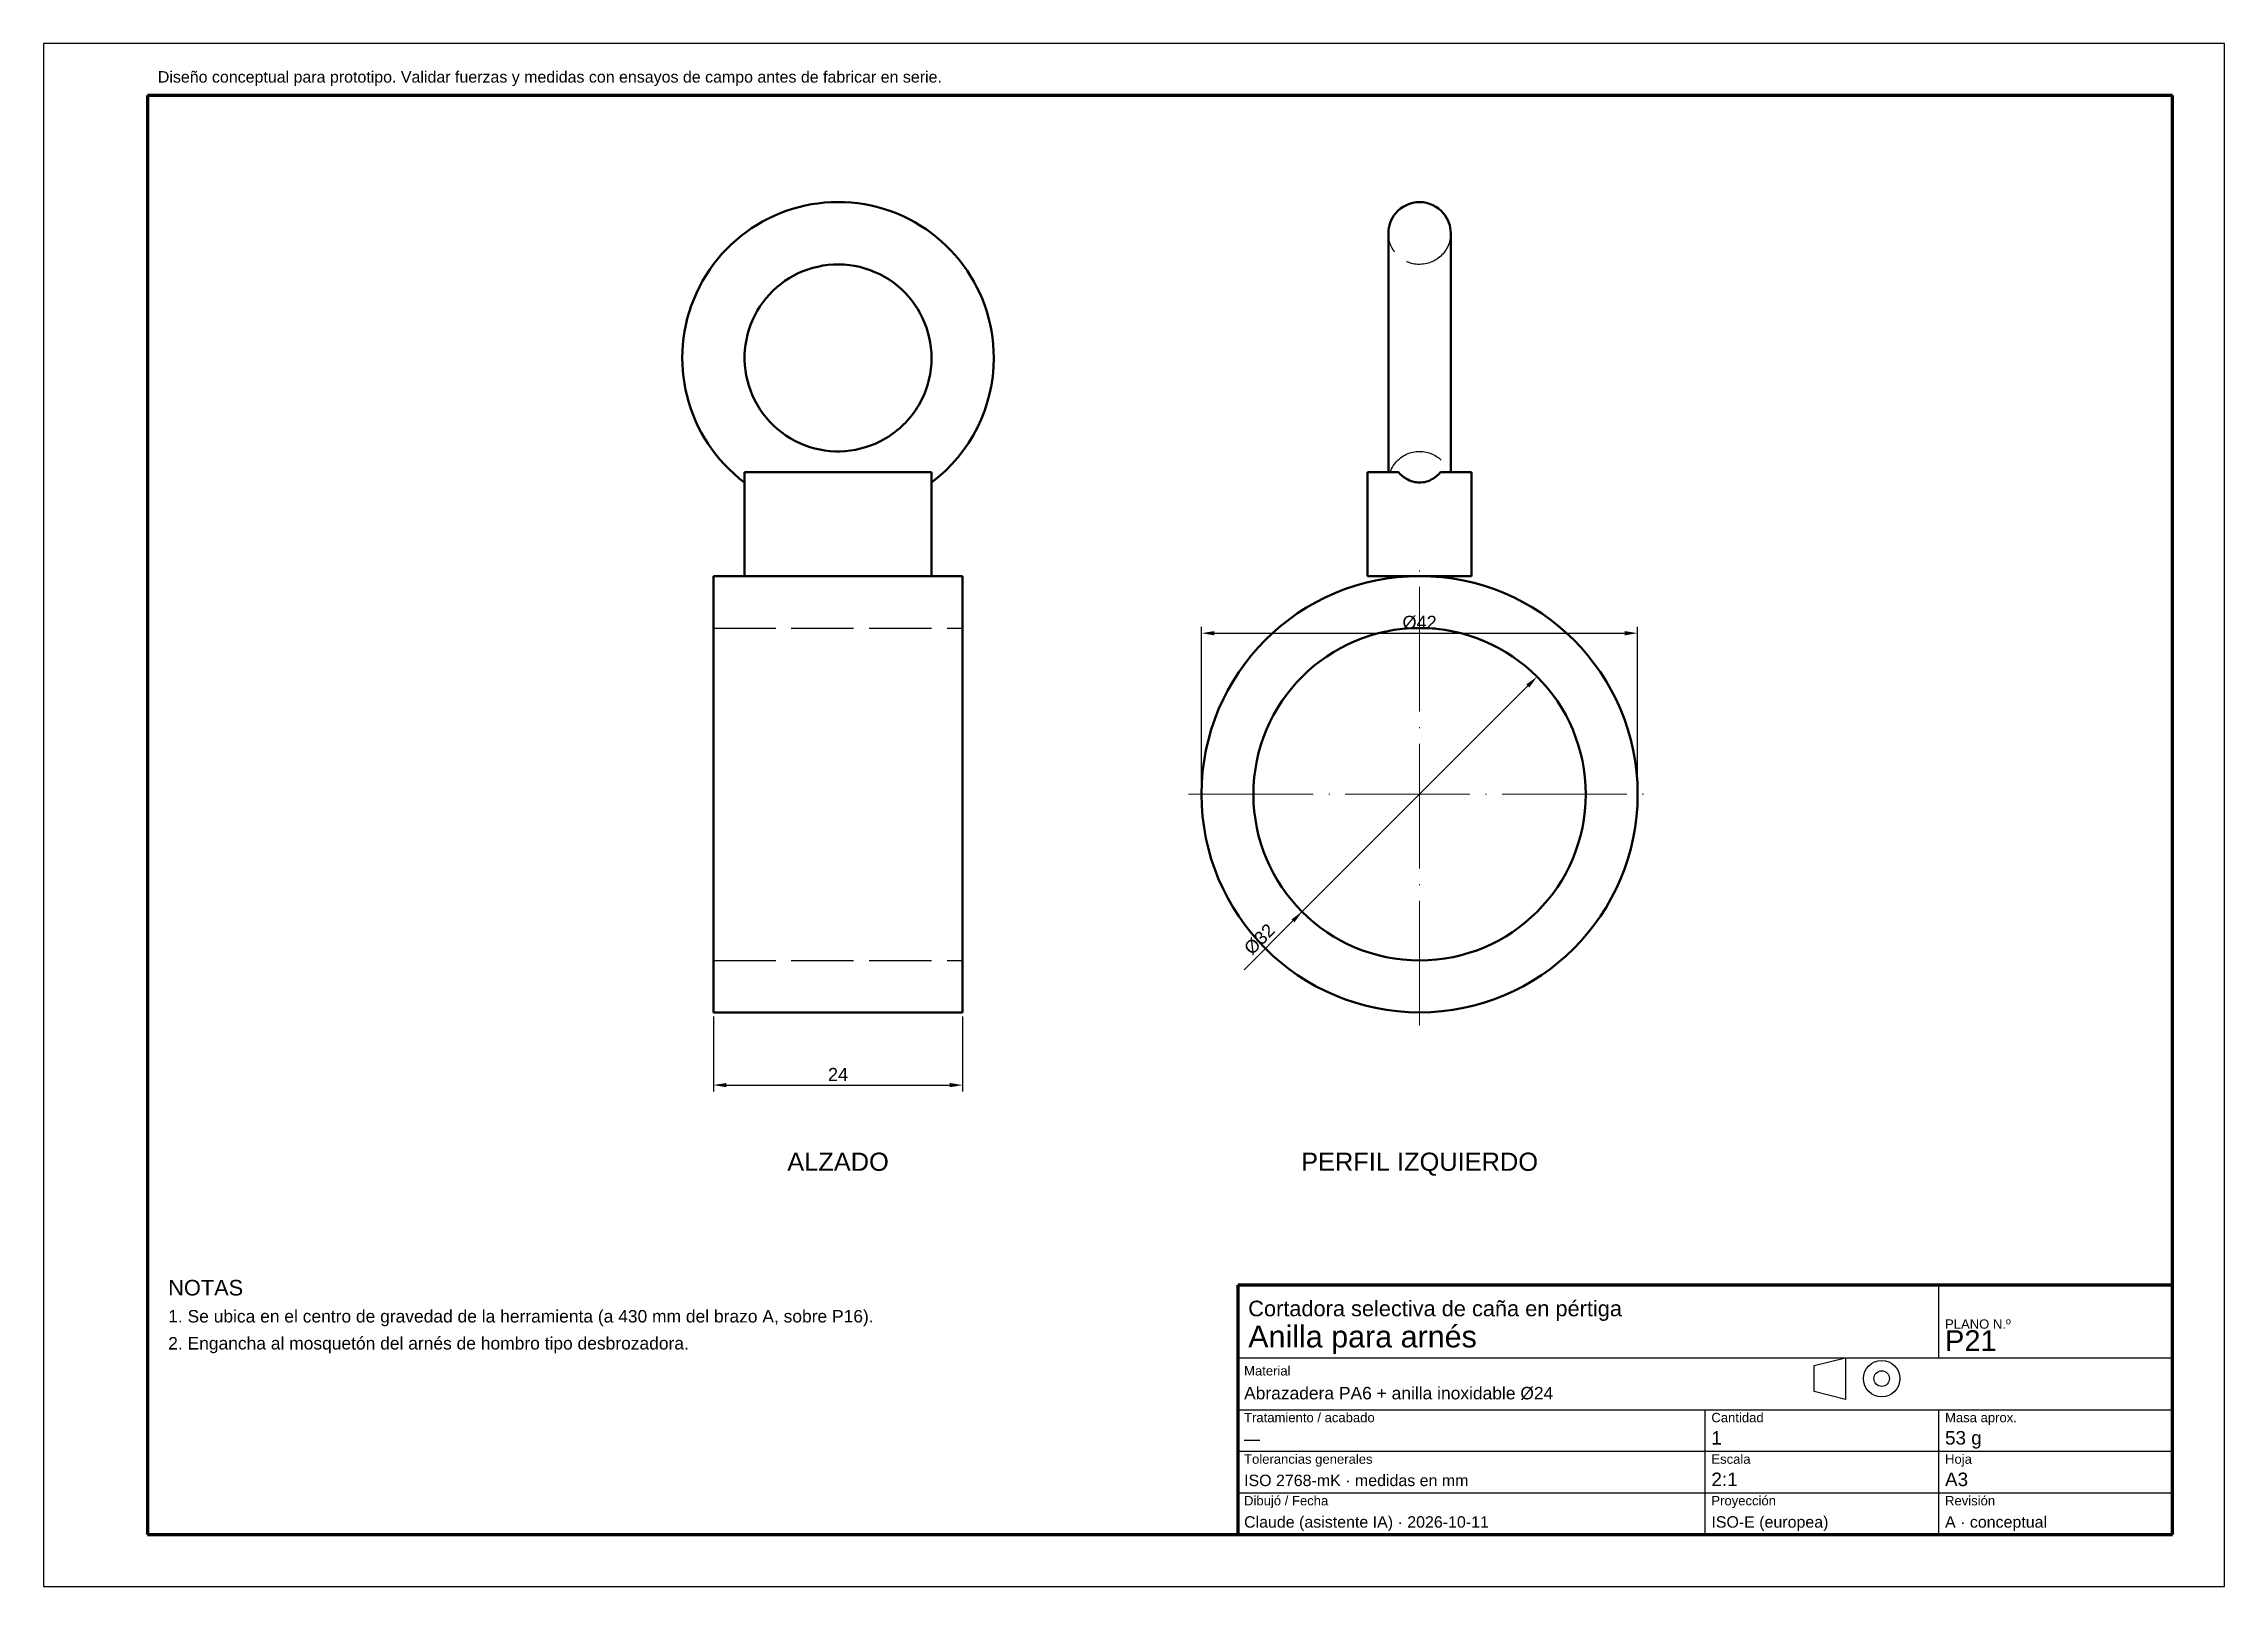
# Model space of a CAD drawing. Header units: millimetres. Extents: x 0 to 210, y 0 to 148.
import ezdxf
from ezdxf.enums import TextEntityAlignment as Align

# ---------------------------------------------------------------- set-up
doc = ezdxf.new("R2010")
doc.units = ezdxf.units.MM
doc.header["$LTSCALE"] = 0.5
doc.linetypes.add('ACAD_ISO02W100', pattern=[15, 12, -3])
doc.linetypes.add('ACAD_ISO04W100', pattern=[30, 24, -3, 0, -3])
for name, color, linetype, lineweight in [('COTAS', 4, 'Continuous', 18), ('EJES', 1, 'ACAD_ISO04W100', 18), ('MARCO', 7, 'Continuous', 70), ('OCULTAS', 8, 'ACAD_ISO02W100', 25), ('TEXTO', 7, 'Continuous', 25), ('VISIBLE', 7, 'Continuous', 50)]:
    doc.layers.add(name, color=color, linetype=linetype, lineweight=lineweight)
doc.styles.get("Standard").update_dxf_attribs({"font": 'arial.ttf'})
doc.dimstyles.new('ISO25', dxfattribs={"dimscale": 0.5, "dimtxt": 2.5, "dimasz": 2.5, "dimexe": 1.25, "dimexo": 0.8, "dimgap": 0.8, "dimtad": 1, "dimdec": 1, "dimtxsty": 'Standard', "dimcen": 2.5, "dimclrd": 4, "dimclre": 4, "dimclrt": 7, "dimazin": 3, "dimtfac": 1, "dimtmove": 0, "dimatfit": 3})

msp = doc.modelspace()

# ---------------------------------------------------------------- linework, layer by layer
at = {"layer": 'EJES'}
for p, q in [((132.5, 54), (132.5, 98.5)), ((110.25, 76.25), (154.75, 76.25))]:
    msp.add_line(p, q, dxfattribs=at)
at = {"layer": 'MARCO'}
for p, q in [((205, 143.5), (10, 143.5)), ((10, 143.5), (10, 5)), ((205, 5), (205, 143.5)), ((205, 29), (115, 29)), ((115, 29), (115, 5)), ((205, 5), (205, 29)), ((10, 5), (205, 5)), ((115, 5), (205, 5))]:
    msp.add_line(p, q, dxfattribs=at)
at = {"layer": 'OCULTAS'}
for p, q in [((67.5, 97.25), (67.5, 107.25)), ((67.5, 107.25), (85.5, 107.25)), ((85.5, 97.25), (85.5, 107.25)), ((130.47, 107.25), (127.5, 107.25)), ((127.5, 97.25), (127.5, 107.25)), ((137.5, 107.25), (134.53, 107.25)), ((137.5, 97.25), (137.5, 107.25)), ((67.5, 97.25), (85.5, 97.25)), ((67.5, 97.25), (85.5, 97.25)), ((132.5, 97.25), (127.5, 97.25)), ((137.5, 97.25), (132.5, 97.25)), ((64.5, 92.25), (88.5, 92.25)), ((64.5, 60.25), (88.5, 60.25))]:
    msp.add_line(p, q, dxfattribs=at)
for radius in [21, 16]:
    msp.add_circle((132.5, 76.25), radius, dxfattribs=at)
for points, knots in [([(129.5, 118.25), (129.5, 120.07), (129.5, 121.89), (129.5, 123.53), (129.5, 125.17), (129.5, 126.62), (129.5, 127.73), (129.5, 128.54), (129.5, 129.18), (129.5, 129.6), (129.5, 130.03), (129.5, 130.25), (129.5, 130.25)], [0, 0, 0, 0, 0.25, 0.25, 0.25, 0.5, 0.5, 0.5, 0.75, 0.75, 0.75, 1, 1, 1, 1]), ([(135.5, 130.25), (135.5, 129.37), (135.09, 128.49), (134.41, 127.94), (133.71, 127.35), (132.73, 127.12), (131.84, 127.32), (131.23, 127.46), (130.66, 127.8), (130.25, 128.27), (129.77, 128.81), (129.5, 129.53), (129.5, 130.25)], [0, 0, 0, 0, 0.241059, 0.241059, 0.241059, 0.482117, 0.482117, 0.482117, 0.723176, 0.723176, 0.723176, 1, 1, 1, 1]), ([(135.5, 118.25), (135.5, 120.07), (135.5, 121.89), (135.5, 123.53), (135.5, 125.17), (135.5, 126.62), (135.5, 127.73), (135.5, 128.54), (135.5, 129.18), (135.5, 129.6), (135.5, 130.03), (135.5, 130.25), (135.5, 130.25)], [0, 0, 0, 0, 0.25, 0.25, 0.25, 0.5, 0.5, 0.5, 0.75, 0.75, 0.75, 1, 1, 1, 1]), ([(129.5, 107.25), (129.5, 108), (129.5, 109.17), (129.5, 110.63), (129.5, 112.75), (129.5, 115.49), (129.5, 118.25)], [0, 0, 0, 0, 0.406388, 0.406388, 0.406388, 1, 1, 1, 1]), ([(135.5, 107.25), (135.5, 108.25), (135.5, 110), (135.5, 112.17), (135.5, 114), (135.5, 116.12), (135.5, 118.25)], [0, 0, 0, 0, 0.5418, 0.5418, 0.5418, 1, 1, 1, 1]), ([(129.67, 107.25), (129.97, 108.11), (130.69, 108.82), (131.56, 109.1), (132.36, 109.37), (133.28, 109.27), (134.01, 108.84), (134.62, 108.49), (135.1, 107.91), (135.33, 107.25)], [0, 0, 0, 0, 0.333333, 0.333333, 0.333333, 0.666667, 0.666667, 0.666667, 1, 1, 1, 1]), ([(67.5, 107.25), (68.07, 107.25), (68.74, 107.25), (69.43, 107.25), (70.38, 107.25), (71.36, 107.25), (72.33, 107.25), (73.72, 107.25), (75.12, 107.25), (76.52, 107.25), (78.41, 107.25), (80.29, 107.25), (82.16, 107.25), (82.79, 107.25), (83.41, 107.25), (84.02, 107.25), (84.54, 107.25), (85.05, 107.25), (85.5, 107.25)], [0, 0, 0, 0, 0.115433, 0.115433, 0.115433, 0.274288, 0.274288, 0.274288, 0.500897, 0.500897, 0.500897, 0.806762, 0.806762, 0.806762, 0.909841, 0.909841, 0.909841, 1, 1, 1, 1]), ([(85.5, 107.25), (84.93, 107.25), (84.26, 107.25), (83.57, 107.25), (82.62, 107.25), (81.64, 107.25), (80.67, 107.25), (79.28, 107.25), (77.88, 107.25), (76.48, 107.25), (74.59, 107.25), (72.71, 107.25), (70.84, 107.25), (70.21, 107.25), (69.59, 107.25), (68.98, 107.25), (68.46, 107.25), (67.95, 107.25), (67.5, 107.25)], [0, 0, 0, 0, 0.115433, 0.115433, 0.115433, 0.274288, 0.274288, 0.274288, 0.500897, 0.500897, 0.500897, 0.806762, 0.806762, 0.806762, 0.909841, 0.909841, 0.909841, 1, 1, 1, 1]), ([(129.5, 107.25), (129.5, 107.25), (129.53, 107.25), (129.57, 107.25), (129.62, 107.25), (129.67, 107.25), (129.67, 107.25)], [0, 0, 0, 0, 0.413163, 0.413163, 0.413163, 1, 1, 1, 1]), ([(129.67, 107.25), (129.67, 107.25), (129.62, 107.25), (129.57, 107.25), (129.53, 107.25), (129.5, 107.25), (129.5, 107.25)], [0, 0, 0, 0, 0.587201, 0.587201, 0.587201, 1, 1, 1, 1]), ([(132.5, 106.25), (132.05, 106.25), (131.61, 106.38), (131.23, 106.61), (130.94, 106.77), (130.69, 107), (130.47, 107.25)], [0, 0, 0, 0, 0.3835888, 0.3835888, 0.3835888, 0.6683146, 0.6683146, 0.6683146, 0.6683146]), ([(132.5, 106.25), (132.95, 106.25), (133.39, 106.38), (133.77, 106.61), (134.06, 106.77), (134.31, 107), (134.53, 107.25)], [0, 0, 0, 0, 0.3835888, 0.3835888, 0.3835888, 0.6683146, 0.6683146, 0.6683146, 0.6683146]), ([(135.5, 107.25), (135.5, 107.25), (135.47, 107.25), (135.43, 107.25), (135.38, 107.25), (135.33, 107.25), (135.33, 107.25)], [0, 0, 0, 0, 0.413163, 0.413163, 0.413163, 1, 1, 1, 1]), ([(135.33, 107.25), (135.33, 107.25), (135.38, 107.25), (135.43, 107.25), (135.47, 107.25), (135.5, 107.25), (135.5, 107.25)], [0, 0, 0, 0, 0.587201, 0.587201, 0.587201, 1, 1, 1, 1])]:
    msp.add_open_spline(points, degree=3, knots=knots, dxfattribs=at)
for points, degree in [([(67.5, 106.25), (67.5, 106.24), (67.5, 106.65), (67.5, 107.25)], 3), ([(67.5, 106.25), (67.5, 106.24), (67.5, 106.65), (67.5, 107.25)], 3), ([(85.5, 106.25), (85.5, 106.24), (85.5, 106.65), (85.5, 107.25)], 3), ([(85.5, 106.25), (85.5, 106.24), (85.5, 106.65), (85.5, 107.25)], 3), ([(130.47, 107.25), (129.66, 107.25), (129.5, 107.25), (129.5, 107.25)], 3), ([(129.5, 107.25), (129.5, 107.25), (129.66, 107.25), (130.47, 107.25)], 3), ([(134.53, 107.25), (135.34, 107.25), (135.5, 107.25), (135.5, 107.25)], 3), ([(135.5, 107.25), (135.5, 107.25), (135.34, 107.25), (134.53, 107.25)], 3), ([(64.5, 55.25), (64.5, 55.78), (64.5, 57.33), (64.5, 59.83), (64.5, 63.16), (64.5, 67.14), (64.5, 71.58), (64.5, 76.25), (64.5, 80.92), (64.5, 85.36), (64.5, 89.34), (64.5, 92.67), (64.5, 95.17), (64.5, 96.72), (64.5, 97.25)], 1), ([(88.5, 55.25), (88.5, 55.78), (88.5, 57.33), (88.5, 59.83), (88.5, 63.16), (88.5, 67.14), (88.5, 71.58), (88.5, 76.25), (88.5, 80.92), (88.5, 85.36), (88.5, 89.34), (88.5, 92.67), (88.5, 95.17), (88.5, 96.72), (88.5, 97.25)], 1), ([(64.5, 60.25), (64.5, 60.65), (64.5, 61.83), (64.5, 63.74), (64.5, 66.27), (64.5, 69.31), (64.5, 72.69), (64.5, 76.25), (64.5, 79.81), (64.5, 83.19), (64.5, 86.23), (64.5, 88.76), (64.5, 90.67), (64.5, 91.85), (64.5, 92.25)], 1), ([(64.5, 92.25), (64.5, 91.85), (64.5, 90.67), (64.5, 88.76), (64.5, 86.23), (64.5, 83.19), (64.5, 79.81), (64.5, 76.25), (64.5, 72.69), (64.5, 69.31), (64.5, 66.27), (64.5, 63.74), (64.5, 61.83), (64.5, 60.65), (64.5, 60.25)], 1), ([(88.5, 60.25), (88.5, 60.65), (88.5, 61.83), (88.5, 63.74), (88.5, 66.27), (88.5, 69.31), (88.5, 72.69), (88.5, 76.25), (88.5, 79.81), (88.5, 83.19), (88.5, 86.23), (88.5, 88.76), (88.5, 90.67), (88.5, 91.85), (88.5, 92.25)], 1), ([(88.5, 92.25), (88.5, 91.85), (88.5, 90.67), (88.5, 88.76), (88.5, 86.23), (88.5, 83.19), (88.5, 79.81), (88.5, 76.25), (88.5, 72.69), (88.5, 69.31), (88.5, 66.27), (88.5, 63.74), (88.5, 61.83), (88.5, 60.65), (88.5, 60.25)], 1)]:
    msp.add_open_spline(points, degree=degree, dxfattribs=at)
at = {"layer": 'TEXTO'}
for p, q in [((210, 148.5), (0, 148.5)), ((0, 148.5), (0, 0)), ((210, 0), (210, 148.5)), ((182.5, 22), (182.5, 29)), ((115, 22), (205, 22)), ((170.5, 21.25), (173.5, 22)), ((170.5, 18.75), (170.5, 21.25)), ((173.5, 22), (173.5, 18)), ((115, 17), (205, 17)), ((160, 5), (160, 17)), ((173.5, 18), (170.5, 18.75)), ((182.5, 5), (182.5, 17)), ((115, 13), (205, 13)), ((115, 9), (205, 9)), ((0, 0), (210, 0))]:
    msp.add_line(p, q, dxfattribs=at)
for radius in [1.75, 0.75]:
    msp.add_circle((177, 20), radius, dxfattribs=at)
at = {"layer": 'VISIBLE'}
for p, q in [((67.5, 97.25), (67.5, 107.25)), ((67.5, 107.25), (85.5, 107.25)), ((85.5, 97.25), (85.5, 107.25)), ((130.47, 107.25), (127.5, 107.25)), ((127.5, 97.25), (127.5, 107.25)), ((137.5, 107.25), (134.53, 107.25)), ((137.5, 97.25), (137.5, 107.25)), ((64.5, 97.25), (67.5, 97.25)), ((67.5, 97.25), (85.5, 97.25)), ((85.5, 97.25), (88.5, 97.25)), ((132.5, 97.25), (127.5, 97.25)), ((137.5, 97.25), (132.5, 97.25)), ((64.5, 55.25), (88.5, 55.25))]:
    msp.add_line(p, q, dxfattribs=at)
for radius in [21, 16]:
    msp.add_circle((132.5, 76.25), radius, dxfattribs=at)
for start, end in [(0, 233.1301), (306.8699, 360)]:
    msp.add_arc((76.5, 118.25), 15, start, end, dxfattribs=at)
for points, knots in [([(132.5, 133.25), (131.62, 133.25), (130.75, 132.84), (130.19, 132.16), (129.75, 131.63), (129.5, 130.94), (129.5, 130.25)], [0, 0, 0, 0, 0.5, 0.5, 0.5, 1, 1, 1, 1]), ([(132.5, 133.25), (133.38, 133.25), (134.25, 132.84), (134.81, 132.16), (135.25, 131.63), (135.5, 130.94), (135.5, 130.25)], [0, 0, 0, 0, 0.5, 0.5, 0.5, 1, 1, 1, 1]), ([(129.5, 107.25), (129.5, 107.83), (129.5, 108.65), (129.5, 109.66), (129.5, 110.66), (129.5, 111.86), (129.5, 113.17), (129.5, 114.88), (129.5, 116.78), (129.5, 118.66), (129.5, 120.67), (129.5, 122.66), (129.5, 124.39), (129.5, 126.12), (129.5, 127.58), (129.5, 128.6), (129.5, 129.68), (129.5, 130.25), (129.5, 130.25)], [0, 0, 0, 0, 0.132303, 0.132303, 0.132303, 0.264605, 0.264605, 0.264605, 0.437199, 0.437199, 0.437199, 0.621298, 0.621298, 0.621298, 0.805397, 0.805397, 0.805397, 1, 1, 1, 1]), ([(135.5, 107.25), (135.5, 107.95), (135.5, 109.01), (135.5, 110.34), (135.5, 111.76), (135.5, 113.47), (135.5, 115.3), (135.5, 116.88), (135.5, 118.55), (135.5, 120.16), (135.5, 121.9), (135.5, 123.57), (135.5, 125.02), (135.5, 126.58), (135.5, 127.88), (135.5, 128.78), (135.5, 129.74), (135.5, 130.25), (135.5, 130.25)], [0, 0, 0, 0, 0.161081, 0.161081, 0.161081, 0.333667, 0.333667, 0.333667, 0.483243, 0.483243, 0.483243, 0.644325, 0.644325, 0.644325, 0.81691, 0.81691, 0.81691, 1, 1, 1, 1]), ([(85.5, 118.25), (85.5, 119.57), (85.21, 120.89), (84.64, 122.08), (84.08, 123.28), (83.25, 124.34), (82.24, 125.18), (81.18, 126.06), (79.93, 126.68), (78.6, 127), (77.27, 127.32), (75.87, 127.33), (74.54, 127.03), (73.25, 126.75), (72.03, 126.17), (70.98, 125.36), (69.94, 124.55), (69.08, 123.51), (68.48, 122.34), (67.88, 121.16), (67.54, 119.85), (67.5, 118.53), (67.46, 117.21), (67.72, 115.89), (68.24, 114.68), (68.78, 113.42), (69.62, 112.29), (70.65, 111.41), (71.69, 110.52), (72.94, 109.87), (74.26, 109.53), (75.54, 109.2), (76.89, 109.16), (78.19, 109.41), (79.48, 109.66), (80.72, 110.19), (81.79, 110.97), (82.93, 111.8), (83.88, 112.9), (84.52, 114.16), (85.16, 115.42), (85.5, 116.84), (85.5, 118.25)], [0, 0, 0, 0, 0.071429, 0.071429, 0.071429, 0.142857, 0.142857, 0.142857, 0.214286, 0.214286, 0.214286, 0.285714, 0.285714, 0.285714, 0.357143, 0.357143, 0.357143, 0.428571, 0.428571, 0.428571, 0.5, 0.5, 0.5, 0.571429, 0.571429, 0.571429, 0.642857, 0.642857, 0.642857, 0.714286, 0.714286, 0.714286, 0.785714, 0.785714, 0.785714, 0.857143, 0.857143, 0.857143, 0.928571, 0.928571, 0.928571, 1, 1, 1, 1]), ([(132.5, 106.25), (132.05, 106.25), (131.61, 106.38), (131.23, 106.61), (130.94, 106.77), (130.69, 107), (130.47, 107.25)], [0, 0, 0, 0, 0.3835888, 0.3835888, 0.3835888, 0.6683146, 0.6683146, 0.6683146, 0.6683146]), ([(132.5, 106.25), (132.95, 106.25), (133.39, 106.38), (133.77, 106.61), (134.06, 106.77), (134.31, 107), (134.53, 107.25)], [0, 0, 0, 0, 0.3835888, 0.3835888, 0.3835888, 0.6683146, 0.6683146, 0.6683146, 0.6683146])]:
    msp.add_open_spline(points, degree=3, knots=knots, dxfattribs=at)
for points in [[(64.5, 97.25), (64.5, 96.72), (64.5, 95.17), (64.5, 92.67), (64.5, 89.34), (64.5, 85.36), (64.5, 80.92), (64.5, 76.25), (64.5, 71.58), (64.5, 67.14), (64.5, 63.16), (64.5, 59.83), (64.5, 57.33), (64.5, 55.78), (64.5, 55.25)], [(88.5, 97.25), (88.5, 96.72), (88.5, 95.17), (88.5, 92.67), (88.5, 89.34), (88.5, 85.36), (88.5, 80.92), (88.5, 76.25), (88.5, 71.58), (88.5, 67.14), (88.5, 63.16), (88.5, 59.83), (88.5, 57.33), (88.5, 55.78), (88.5, 55.25)]]:
    msp.add_open_spline(points, degree=1, dxfattribs=at)

# ---------------------------------------------------------------- texts
at = {"layer": 'TEXTO'}
for s, height, p in [('Diseño conceptual para prototipo. Validar fuerzas y medidas con ensayos de campo antes de fabricar en serie.', 1.1, (11, 144.75)), ('NOTAS', 1.5, (12, 28)), ('Cortadora selectiva de caña en pértiga', 1.5, (116, 26)), ('1. Se ubica en el centro de gravedad de la herramienta (a 430 mm del brazo A, sobre P16).', 1.2, (12, 25.4)), ('Anilla para arnés', 2.1, (116, 23)), ('PLANO N.º', 0.9, (183.1, 24.8)), ('2. Engancha al mosquetón del arnés de hombro tipo desbrozadora.', 1.2, (12, 22.8)), ('P21', 2, (183.1, 22.65)), ('Material', 0.9, (115.6, 20.3)), ('Abrazadera PA6 + anilla inoxidable Ø24', 1.2, (115.6, 18)), ('Tratamiento / acabado', 0.9, (115.6, 15.8)), ('Cantidad', 0.9, (160.6, 15.8)), ('1', 1.3, (160.6, 13.65)), ('53 g', 1.3, (183.1, 13.65)), ('Masa aprox.', 0.9, (183.1, 15.8)), ('—', 1.1, (115.6, 13.65)), ('Tolerancias generales', 0.9, (115.6, 11.8)), ('Escala', 0.9, (160.6, 11.8)), ('Hoja', 0.9, (183.1, 11.8)), ('ISO 2768-mK · medidas en mm', 1.1, (115.6, 9.65)), ('2:1', 1.3, (160.6, 9.65)), ('A3', 1.3, (183.1, 9.65)), ('Dibujó / Fecha', 0.9, (115.6, 7.8)), ('Proyección', 0.9, (160.6, 7.8)), ('Revisión', 0.9, (183.1, 7.8)), ('Claude (asistente IA) · 2026-10-11', 1.1, (115.6, 5.65)), ('ISO-E (europea)', 1.1, (160.6, 5.65)), ('A · conceptual', 1.1, (183.1, 5.65))]:
    msp.add_text(s, height=height, dxfattribs=at).set_placement(p)
for s, p in [('ALZADO', (76.5, 41.75)), ('PERFIL IZQUIERDO', (132.5, 41.75))]:
    msp.add_text(s, height=1.75, dxfattribs=at).set_placement(p, align=Align.TOP_CENTER)

# ---------------------------------------------------------------- dimensions: what is measured, and where the dimension line sits
at = {"layer": 'COTAS'}
msp.add_linear_dim(base=(111.5, 91.75), p1=(111.5, 76.25), p2=(153.5, 76.25), text='%%c42', dimstyle='ISO25', dxfattribs=at).render()
msp.add_diameter_dim_2p(p1=(143.81, 87.56), p2=(121.19, 64.94), text='%%c32', dimstyle='ISO25', override={"dimtmove": 0}, dxfattribs=at).render()
msp.add_linear_dim(base=(64.5, 48.25), p1=(64.5, 55.25), p2=(88.5, 55.25), dimstyle='ISO25', dxfattribs=at).render()

doc.saveas('drawing.dxf')
